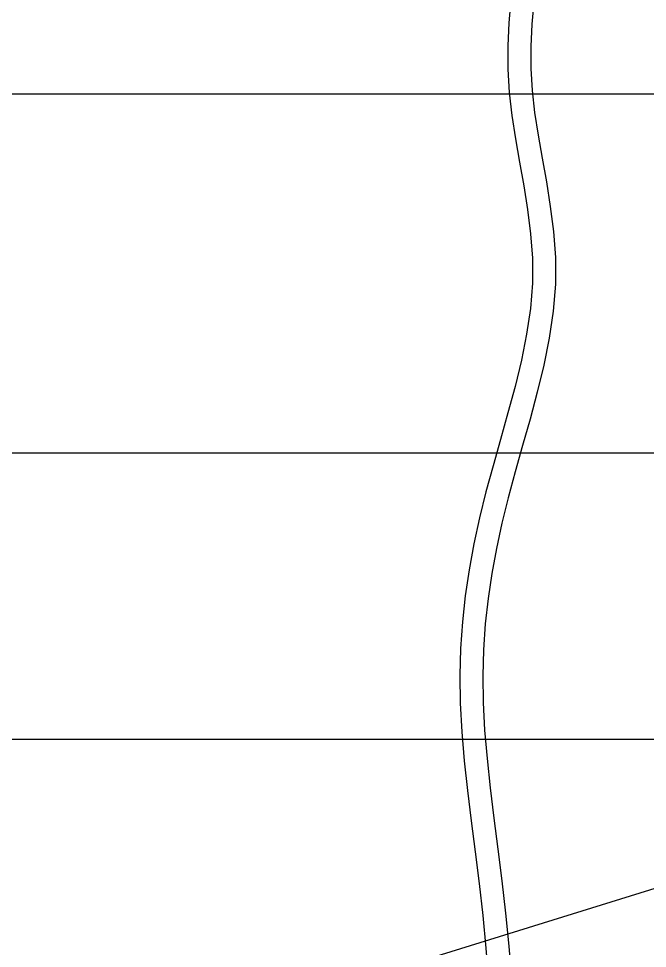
# Model space of a CAD drawing. Header units: millimetres. Extents: x -8855 to 105318, y -17958 to 67465.
# Drawn here: x 26477 to 27572, y 58373 to 59992 of the extents above; entities that cross this region are included whole.
import ezdxf

# ---------------------------------------------------------------- set-up
doc = ezdxf.new("R2010")
doc.units = ezdxf.units.MM
doc.header["$LTSCALE"] = 25
doc.layers.add('DIM', color=5, linetype='Continuous')

msp = doc.modelspace()

# ---------------------------------------------------------------- linework, layer by layer
for points in [[(27334.07166, 60025.39056), (27330.86683, 59984.98407), (27329.08441, 59944.57758), (27329.09319, 59904.17109), (27331.26194, 59863.7646), (27335.76626, 59823.34057), (27342.0091, 59782.81133), (27349.20021, 59742.07163), (27356.54937, 59701.01625), (27363.26634, 59659.53998), (27368.56089, 59617.53757), (27371.6428, 59574.90382), (27371.72182, 59531.53349), (27368.2448, 59487.3652), (27361.60685, 59442.51294), (27352.44016, 59397.13456), (27341.37691, 59351.38788), (27329.04929, 59305.43076), (27316.08948, 59259.42102), (27303.12967, 59213.51651), (27290.80204, 59167.87506), (27279.65098, 59122.59313), (27269.86965, 59077.52165), (27261.56343, 59032.45018), (27254.83766, 58987.16825), (27249.79773, 58941.46542), (27246.54899, 58895.13124), (27245.19681, 58847.95526), (27245.84655, 58799.72703), (27248.51578, 58750.27994), (27252.87085, 58699.62276), (27258.49028, 58647.8081), (27264.95263, 58594.88858), (27271.83644, 58540.91681), (27278.72025, 58485.94539), (27285.1826, 58430.02695), (27290.80204, 58373.2141), (27295.22264, 58315.67343)], [(27373.90554, 60021.71241), (27370.79706, 59982.5206), (27369.0846, 59943.70011), (27369.09296, 59905.24812), (27371.14296, 59867.05406), (27375.4275, 59828.60246), (27381.47623, 59789.33338), (27388.58286, 59749.07227), (27395.98192, 59707.73811), (27402.86433, 59665.24031), (27408.38001, 59621.48364), (27411.64017, 59576.38409), (27411.72469, 59529.99786), (27408.01408, 59482.86232), (27401.02242, 59435.62006), (27391.49785, 59388.47009), (27380.13958, 59341.50349), (27367.61878, 59294.82619), (27354.588, 59248.56451), (27341.68666, 59202.86709), (27329.53481, 59157.87645), (27318.62335, 59113.56747), (27309.09318, 59069.65332), (27301.02712, 59025.88504), (27294.51416, 58982.03582), (27289.64404, 58937.87289), (27286.50887, 58893.15851), (27285.20453, 58847.65153), (27285.83202, 58801.07506), (27288.42331, 58753.07181), (27292.68569, 58703.49275), (27298.22802, 58652.38904), (27304.64472, 58599.84333), (27311.52078, 58545.9323), (27318.43392, 58490.72667), (27324.95594, 58434.29193), (27330.65094, 58376.71514), (27335.13954, 58318.28941)]]:
    msp.add_lwpolyline(points)
at = {"layer": 'DIM'}
for p, q in [((28543.29777, 59860.70638), (24881.57272, 59860.70638)), ((28283.52563, 59235.48082), (24991.24149, 59235.48082)), ((28421.13141, 58736.81916), (24991.24149, 58736.81916)), ((27860.80937, 58563.07683), (25067.94554, 57695.99312))]:
    msp.add_line(p, q, dxfattribs=at)

doc.saveas('drawing.dxf')
